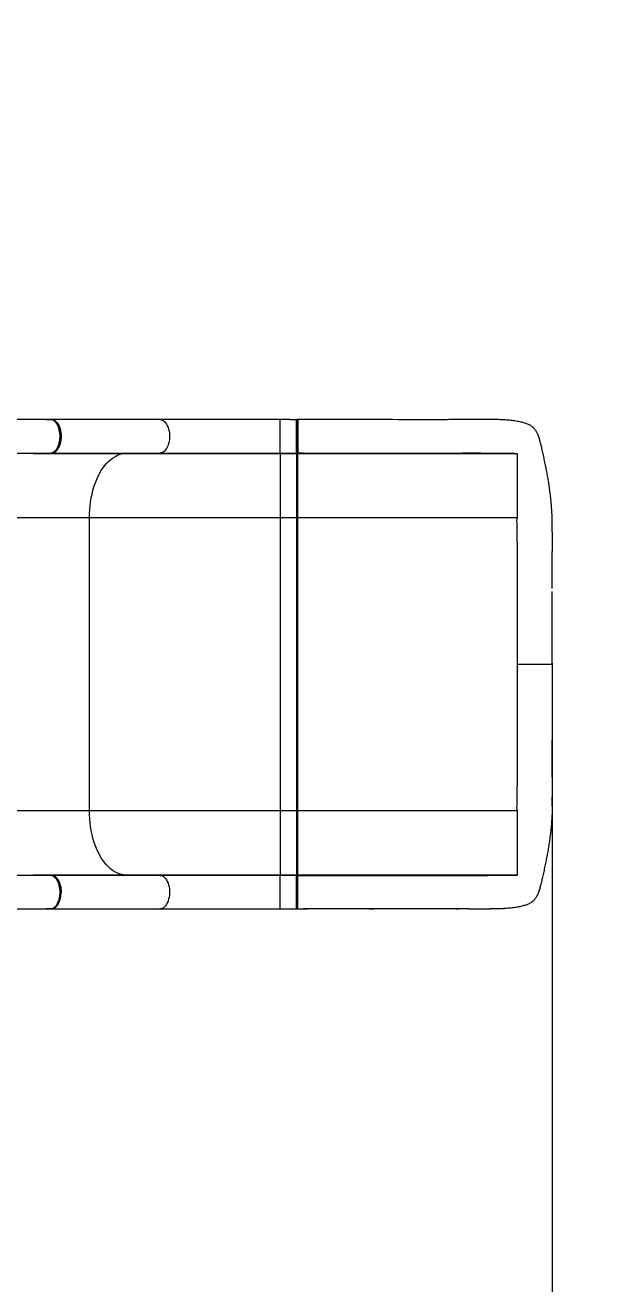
# Model space of a CAD drawing. Header units: millimetres. Extents: x -7083 to 7374, y -8368 to 7509.
# Drawn here: x 3839 to 4666, y -240 to 1563 of the extents above; entities that cross this region are included whole.
import ezdxf

# ---------------------------------------------------------------- set-up
doc = ezdxf.new("R2010")
doc.units = ezdxf.units.MM
for name, color, linetype in [('DIKOM_ОБЪЕКТ', 7, 'Continuous'), ('DIKOM_РАЗМЕР_ЗОНА', 7, 'Continuous'), ('DIKOM_РАЗМЕР_ОБЪЕКТА', 7, 'Continuous')]:
    doc.layers.add(name, color=color, linetype=linetype)
doc.styles.add('style1', font='arial.ttf', dxfattribs={"width": 0.8})
doc.dimstyles.new('1-50', dxfattribs={"dimtxt": 300, "dimasz": 200, "dimexe": 100, "dimexo": 0, "dimgap": 100, "dimtad": 1, "dimtxsty": 'style1', "dimcen": 200, "dimclrd": 7, "dimclre": 7, "dimclrt": 7, "dimadec": 1, "dimazin": 2, "dimtfac": 1, "dimtmove": 0, "dimatfit": 2, "dimfxl": 0, "dimlwd": 25, "dimlwe": 18, "dimarcsym": 0})

# ---------------------------------------------------------------- blocks, each defined once
blk = doc.blocks.new('*D10')
at = {"layer": 'Defpoints', "color": 0, "transparency": 16777216}
for p in [(-5583.4, 648), (4593.5, 648.9), (4593.5, -5902.5)]:
    blk.add_point(p, dxfattribs=at)
at = {"layer": 'DIKOM_РАЗМЕР_ОБЪЕКТА', "color": 7, "lineweight": 18, "transparency": 16777216}
for p, q in [((-5583.4, 648), (-5583.4, -6002.5)), ((4593.5, 648.9), (4593.5, -6002.5))]:
    blk.add_line(p, q, dxfattribs=at)
at = {"layer": 'DIKOM_РАЗМЕР_ОБЪЕКТА', "color": 7, "lineweight": 25, "transparency": 16777216}
blk.add_line((-5383.4, -5902.5), (4393.5, -5902.5), dxfattribs=at)
at = {"layer": 'DIKOM_РАЗМЕР_ОБЪЕКТА', "color": 7, "transparency": 16777216}
for points in [[(-5383.4, -5869.2), (-5383.4, -5935.9), (-5583.4, -5902.5)], [(4393.5, -5869.2), (4393.5, -5935.9), (4593.5, -5902.5)]]:
    blk.add_solid(points, dxfattribs=at)
at = {"layer": 'DIKOM_РАЗМЕР_ОБЪЕКТА', "color": 7, "transparency": 16777216, "insert": (-226.1, -5649.4), "char_height": 300, "attachment_point": 5, "style": 'style1'}
blk.add_mtext('10150', dxfattribs=at)
blk = doc.blocks.new('*D11')
at = {"layer": 'Defpoints', "color": 0, "transparency": 16777216}
for p in [(-321.7, 5509.1), (-348.7, -4811.5), (5568.6, -4811.5)]:
    blk.add_point(p, dxfattribs=at)
at = {"layer": 'DIKOM_РАЗМЕР_ОБЪЕКТА', "color": 7, "lineweight": 18, "transparency": 16777216}
for p, q in [((-321.7, 5509.1), (5668.6, 5509.1)), ((-348.7, -4811.5), (5668.6, -4811.5))]:
    blk.add_line(p, q, dxfattribs=at)
at = {"layer": 'DIKOM_РАЗМЕР_ОБЪЕКТА', "color": 7, "lineweight": 25, "transparency": 16777216}
blk.add_line((5568.6, 5309.1), (5568.6, -4611.5), dxfattribs=at)
at = {"layer": 'DIKOM_РАЗМЕР_ОБЪЕКТА', "color": 7, "transparency": 16777216}
for points in [[(5535.2, 5309.1), (5601.9, 5309.1), (5568.6, 5509.1)], [(5535.2, -4611.5), (5601.9, -4611.5), (5568.6, -4811.5)]]:
    blk.add_solid(points, dxfattribs=at)
at = {"layer": 'DIKOM_РАЗМЕР_ОБЪЕКТА', "color": 7, "transparency": 16777216, "insert": (5315.3, 775.2), "char_height": 300, "attachment_point": 5, "rotation": 90, "style": 'style1'}
blk.add_mtext('10300', dxfattribs=at)
blk = doc.blocks.new('*D12')
at = {"layer": 'Defpoints', "color": 0, "transparency": 16777216}
for p in [(-621.7, 7509.1), (-373.6, -6811.5), (7273.9, -6811.5)]:
    blk.add_point(p, dxfattribs=at)
at = {"layer": 'DIKOM_РАЗМЕР_ЗОНА', "color": 7, "lineweight": 18, "transparency": 16777216}
for p, q in [((-621.7, 7509.1), (7373.9, 7509.1)), ((-373.6, -6811.5), (7373.9, -6811.5))]:
    blk.add_line(p, q, dxfattribs=at)
at = {"layer": 'DIKOM_РАЗМЕР_ЗОНА', "color": 7, "lineweight": 25, "transparency": 16777216}
blk.add_line((7273.9, 7309.1), (7273.9, -6611.5), dxfattribs=at)
at = {"layer": 'DIKOM_РАЗМЕР_ЗОНА', "color": 7, "transparency": 16777216}
for points in [[(7240.6, 7309.1), (7307.2, 7309.1), (7273.9, 7509.1)], [(7240.6, -6611.5), (7307.2, -6611.5), (7273.9, -6811.5)]]:
    blk.add_solid(points, dxfattribs=at)
at = {"layer": 'DIKOM_РАЗМЕР_ЗОНА', "color": 7, "transparency": 16777216, "insert": (7020.6, 1288.3), "char_height": 300, "attachment_point": 5, "rotation": 90, "style": 'style1'}
blk.add_mtext('14300', dxfattribs=at)
blk = doc.blocks.new('*D13')
at = {"layer": 'Defpoints', "color": 0, "transparency": 16777216}
for p in [(6593.5, 996.2), (-7083.4, 648), (6593.5, -8268.3)]:
    blk.add_point(p, dxfattribs=at)
at = {"layer": 'DIKOM_РАЗМЕР_ЗОНА', "color": 7, "lineweight": 18, "transparency": 16777216}
for p, q in [((6593.5, 996.2), (6593.5, -8368.3)), ((-7083.4, 648), (-7083.4, -8368.3))]:
    blk.add_line(p, q, dxfattribs=at)
at = {"layer": 'DIKOM_РАЗМЕР_ЗОНА', "color": 7, "lineweight": 25, "transparency": 16777216}
blk.add_line((-6883.4, -8268.3), (6393.5, -8268.3), dxfattribs=at)
at = {"layer": 'DIKOM_РАЗМЕР_ЗОНА', "color": 7, "transparency": 16777216}
for points in [[(-6883.4, -8235), (-6883.4, -8301.6), (-7083.4, -8268.3)], [(6393.5, -8235), (6393.5, -8301.6), (6593.5, -8268.3)]]:
    blk.add_solid(points, dxfattribs=at)
at = {"layer": 'DIKOM_РАЗМЕР_ЗОНА', "color": 7, "transparency": 16777216, "insert": (322.1, -8015), "char_height": 300, "attachment_point": 5, "style": 'style1'}
blk.add_mtext('13650', dxfattribs=at)

msp = doc.modelspace()

# ---------------------------------------------------------------- linework, layer by layer
at = {"layer": 'DIKOM_ОБЪЕКТ', "color": 7, "linetype": 'Continuous', "lineweight": 15}
for p, q in [((3866.913, 997.69), (3772.711, 997.69)), ((3868.551, 997.69), (3866.913, 997.69)), ((3874.756, 997.69), (3866.913, 997.69)), ((3868.551, 997.69), (3876.263, 997.69)), ((4031.563, 997.69), (3876.263, 997.69)), ((4203.635, 949.69), (4203.635, 997.69)), ((4217.635, 997.69), (4203.635, 997.69)), ((4217.635, 997.69), (4227.21, 997.69)), ((4219.534, 997.69), (4219.635, 997.701)), ((4219.635, 997.701), (4229.068, 997.709)), ((4227.352, 996.899), (4227.211, 997.574)), ((4228.362, 997.416), (4227.523, 996.578)), ((4228.97, 997.699), (4228.067, 997.699)), ((4229.068, 997.709), (4229.074, 997.523)), ((4242.84, 997.704), (4229.068, 997.699)), ((4243.635, 997.718), (4242.84, 997.717)), ((4458.282, 997.672), (4456.226, 997.649)), ((4459.521, 997.687), (4458.282, 997.672)), ((4523.767, 997.308), (4522.802, 997.373)), ((4524.362, 997.268), (4523.767, 997.308)), ((3889.282, 973.69), (3890.029, 973.69)), ((3772.711, 949.69), (3874.756, 949.69)), ((3874.756, 949.69), (3826.576, 948.689)), ((3850.542, 949.187), (3983.068, 949.187)), ((3873.253, 949.659), (3876.263, 949.69)), ((3876.263, 949.69), (4031.563, 949.69)), ((3983.068, 949.187), (4031.563, 949.69)), ((3983.068, 949.187), (4203.635, 949.187)), ((4031.563, 949.69), (4203.635, 949.69)), ((4203.635, 949.69), (4203.635, 949.187)), ((4203.635, 949.69), (4227.21, 949.69)), ((4203.635, 949.187), (4227.21, 949.187)), ((4203.635, 949.187), (4203.635, 857.189)), ((4227.21, 949.782), (4227.378, 950.269)), ((4227.21, 949.69), (4227.21, 949.187)), ((4227.21, 949.187), (4227.21, 857.189)), ((4227.522, 950.997), (4227.522, 950.581)), ((4228.343, 949.983), (4227.682, 950.644)), ((4227.71, 949.687), (4227.71, 950.19)), ((4227.71, 950.112), (4228.343, 949.48)), ((4227.71, 857.189), (4227.71, 949.687)), ((4228.343, 949.983), (4228.343, 949.48)), ((4228.343, 949.48), (4228.343, 857.189)), ((4229.049, 949.978), (4229.049, 949.866)), ((4229.05, 949.69), (4282.745, 949.69)), ((4229.05, 949.187), (4229.05, 949.69)), ((4229.05, 949.187), (4543.553, 949.187)), ((4229.05, 857.189), (4229.05, 949.187)), ((4282.745, 949.69), (4439.915, 949.69)), ((4439.915, 949.69), (4454.209, 949.69)), ((4454.209, 949.69), (4459.553, 949.69)), ((4543.03, 949.246), (4543.491, 949.209)), ((4543.491, 949.209), (4543.55, 949.19)), ((4543.55, 949.19), (4543.553, 949.187)), ((4543.553, 947.863), (4543.553, 947.844)), ((4543.553, 933.523), (4543.553, 928.749)), ((4543.553, 908.124), (4543.553, 901.719)), ((3775.314, 857.189), (3930.613, 857.189)), ((3930.613, 437.192), (3930.613, 857.189)), ((3930.613, 857.189), (4203.635, 857.189)), ((4203.635, 857.189), (4227.21, 857.189)), ((4203.635, 857.189), (4203.635, 437.192)), ((4227.21, 857.189), (4227.21, 437.192)), ((4227.21, 857.189), (4227.71, 857.189)), ((4227.71, 437.192), (4227.71, 857.189)), ((4227.71, 857.189), (4228.343, 857.189)), ((4229.05, 857.189), (4228.343, 857.189)), ((4228.343, 857.189), (4228.343, 437.192)), ((4229.05, 857.189), (4543.553, 857.188)), ((4229.05, 437.192), (4229.05, 857.189)), ((4543.553, 864.352), (4543.553, 857.188)), ((4543.553, 857.188), (4543.553, 856.7)), ((4543.553, 856.7), (4543.553, 856.089)), ((4593.448, 858.544), (4593.347, 860.874)), ((4593.549, 856.216), (4593.448, 858.544)), ((4543.553, 791.9), (4543.553, 647.19)), ((4543.553, 647.19), (4543.553, 502.48)), ((4593.553, 646.627), (4593.528, 625.355)), ((4593.553, 647.19), (4593.553, 646.627)), ((3930.613, 437.192), (3775.314, 437.192)), ((4203.635, 437.192), (3930.613, 437.192)), ((4203.635, 437.192), (4203.635, 345.193)), ((4227.21, 437.192), (4203.635, 437.192)), ((4227.21, 437.192), (4227.21, 345.193)), ((4227.21, 437.192), (4227.71, 437.192)), ((4227.71, 344.693), (4227.71, 437.192)), ((4228.343, 437.192), (4227.71, 437.192)), ((4228.343, 437.192), (4228.343, 344.901)), ((4229.05, 437.192), (4228.343, 437.192)), ((4543.553, 437.192), (4229.05, 437.192)), ((4229.05, 345.193), (4229.05, 437.192)), ((4543.553, 437.681), (4543.553, 438.291)), ((4543.553, 437.192), (4543.553, 437.681)), ((4543.553, 437.192), (4543.553, 430.028)), ((4543.553, 392.661), (4543.553, 386.257)), ((4543.553, 365.632), (4543.553, 360.857)), ((3874.756, 344.69), (3772.711, 344.69)), ((3826.576, 345.692), (3874.756, 344.69)), ((3983.068, 345.193), (3850.542, 345.193)), ((3876.263, 344.69), (3873.253, 344.721)), ((4031.563, 344.69), (3876.263, 344.69)), ((4031.563, 344.69), (3983.068, 345.193)), ((4203.635, 345.193), (3983.068, 345.193)), ((4203.635, 344.69), (4031.563, 344.69)), ((4203.635, 345.193), (4203.635, 344.69)), ((4227.21, 345.193), (4203.635, 345.193)), ((4203.635, 296.69), (4203.635, 344.69)), ((4227.21, 344.69), (4203.635, 344.69)), ((4227.21, 345.193), (4227.21, 344.69)), ((4227.361, 343.923), (4227.21, 344.598)), ((4228.343, 344.901), (4227.374, 343.932)), ((4228.343, 344.397), (4227.426, 343.481)), ((4227.71, 344.19), (4227.71, 344.693)), ((4228.343, 344.901), (4228.343, 344.397)), ((4229.049, 344.402), (4229.049, 344.514)), ((4543.553, 345.194), (4229.05, 345.193)), ((4229.05, 344.69), (4229.05, 345.193)), ((4229.05, 344.69), (4282.745, 344.69)), ((4282.745, 344.69), (4439.915, 344.69)), ((4439.915, 344.69), (4454.209, 344.69)), ((4454.209, 344.69), (4459.553, 344.69)), ((4543.03, 345.134), (4543.491, 345.171)), ((4543.491, 345.171), (4543.55, 345.19)), ((4543.55, 345.19), (4543.553, 345.194)), ((4543.553, 346.537), (4543.553, 346.518)), ((3772.711, 296.69), (3866.913, 296.69)), ((3866.913, 296.69), (3868.551, 296.69)), ((3866.913, 296.69), (3874.756, 296.69)), ((3876.263, 296.69), (3868.551, 296.69)), ((3876.105, 296.709), (3876.378, 296.714)), ((3876.263, 296.69), (4031.563, 296.69)), ((4203.635, 296.69), (4217.635, 296.69)), ((4217.635, 296.69), (4227.21, 296.69)), ((4219.635, 296.679), (4219.489, 296.704)), ((4219.635, 296.679), (4229.068, 296.671)), ((4227.486, 297.839), (4228.362, 296.964)), ((4228.067, 296.682), (4228.939, 296.681)), ((4228.368, 297.147), (4228.362, 296.964)), ((4229.068, 296.681), (4242.84, 296.676)), ((4456.163, 296.732), (4458.369, 296.707)), ((4458.369, 296.707), (4459.521, 296.694)), ((4522.802, 297.007), (4523.515, 297.049))]:
    msp.add_line(p, q, dxfattribs=at)
at = {"layer": 'DIKOM_ОБЪЕКТ', "color": 7, "linetype": 'Continuous', "lineweight": 15, "flags": 128}
for points in [[(4031.563, 997.69), (4033.288, 997.501), (4034.986, 996.936), (4036.63, 996.005), (4038.194, 994.722), (4039.654, 993.107), (4040.986, 991.185), (4042.169, 988.988), (4043.185, 986.55), (4044.018, 983.909), (4044.655, 981.107), (4045.085, 978.187), (4045.301, 975.197), (4045.301, 972.183), (4045.085, 969.193), (4044.655, 966.274), (4044.018, 963.471), (4043.185, 960.83), (4042.169, 958.392), (4040.986, 956.195), (4039.654, 954.274), (4038.194, 952.659), (4036.63, 951.376), (4034.986, 950.444), (4033.288, 949.879), (4031.563, 949.69)], [(3930.613, 857.189), (3930.716, 862.943), (3931.026, 868.676), (3931.541, 874.363), (3932.258, 879.983), (3933.176, 885.514), (3934.291, 890.934), (3935.598, 896.221), (3937.092, 901.356), (3938.767, 906.318), (3940.617, 911.087), (3942.635, 915.646), (3944.812, 919.975), (3947.14, 924.058), (3949.611, 927.88), (3952.213, 931.425), (3954.938, 934.678), (3957.774, 937.629), (3960.71, 940.264), (3963.735, 942.574), (3966.837, 944.549), (3970.004, 946.183), (3973.223, 947.467), (3976.482, 948.399), (3979.768, 948.973), (3983.068, 949.187)], [(3983.068, 345.193), (3979.768, 345.408), (3976.482, 345.982), (3973.223, 346.913), (3970.004, 348.198), (3966.837, 349.831), (3963.735, 351.806), (3960.71, 354.116), (3957.774, 356.752), (3954.938, 359.702), (3952.213, 362.956), (3949.611, 366.5), (3947.14, 370.322), (3944.812, 374.405), (3942.635, 378.735), (3940.617, 383.293), (3938.767, 388.062), (3937.092, 393.024), (3935.598, 398.159), (3934.291, 403.447), (3933.176, 408.866), (3932.258, 414.397), (3931.541, 420.017), (3931.026, 425.705), (3930.716, 431.437), (3930.613, 437.192)], [(4031.563, 344.69), (4033.288, 344.501), (4034.986, 343.936), (4036.63, 343.005), (4038.194, 341.722), (4039.654, 340.107), (4040.986, 338.185), (4042.169, 335.988), (4043.185, 333.55), (4044.018, 330.909), (4044.655, 328.107), (4045.085, 325.187), (4045.301, 322.197), (4045.301, 319.183), (4045.085, 316.193), (4044.655, 313.274), (4044.018, 310.471), (4043.185, 307.83), (4042.169, 305.392), (4040.986, 303.195), (4039.654, 301.274), (4038.194, 299.659), (4036.63, 298.376), (4034.986, 297.444), (4033.288, 296.879), (4031.563, 296.69)]]:
    msp.add_lwpolyline(points, dxfattribs=at)
at = {"layer": 'DIKOM_ОБЪЕКТ', "color": 7, "linetype": 'Continuous', "lineweight": 15}
for centre, radius, start, end in [((3889.032, 980.078), 2.797, 91.046536, 106.307844), ((3886.045, 958.163), 1.444, 238.876365, 268.071728), ((3889.032, 967.303), 2.797, 253.692156, 268.953464), ((4227.21, 949.687), 0.5, 269.999405, 359.99958), ((4229.05, 950.187), 1, 225.00063, 270.000088), ((4227.21, 344.693), 0.5, 0.000419, 90.000596), ((4229.05, 344.193), 1, 89.999912, 134.99937)]:
    msp.add_arc(centre, radius, start, end, dxfattribs=at)
for points, knots in [([(3874.756, 949.69), (3875.238, 949.715), (3876.121, 949.761), (3877.313, 950.084), (3878.25, 950.46), (3878.941, 950.818), (3879.499, 951.153), (3880.162, 951.602), (3881.026, 952.293), (3881.979, 953.228), (3882.883, 954.289), (3883.663, 955.363), (3884.229, 956.265), (3884.628, 956.958), (3884.95, 957.551), (3885.294, 958.237), (3885.594, 958.886), (3885.836, 959.442), (3886.257, 960.464), (3886.849, 962.123), (3887.474, 964.392), (3887.931, 966.619), (3888.276, 968.945), (3888.478, 971.282), (3888.563, 974.515), (3888.347, 978.399), (3887.732, 981.921), (3887.114, 984.303), (3886.725, 985.574), (3886.325, 986.722), (3885.831, 987.981), (3885.254, 989.25), (3884.585, 990.517), (3883.914, 991.635), (3883.184, 992.693), (3882.278, 993.826), (3881.19, 994.959), (3879.555, 996.271), (3877.405, 997.429), (3875.661, 997.601), (3874.756, 997.69)], [0, 0, 0, 0, 0.03342882, 0.06126908, 0.08351862, 0.10017574, 0.11123913, 0.12448906, 0.14957858, 0.17710354, 0.20020556, 0.22518207, 0.24605848, 0.253414, 0.26424466, 0.27855015, 0.28967192, 0.29743236, 0.30632345, 0.33976661, 0.3750823, 0.40635821, 0.43378823, 0.47059135, 0.50022038, 0.56247512, 0.62494834, 0.64571918, 0.66649002, 0.68227264, 0.69923105, 0.72714441, 0.74665321, 0.76773681, 0.79151235, 0.81254223, 0.84510445, 0.87922771, 0.93734327, 1, 1, 1, 1]), ([(3876.263, 997.69), (3876.235, 997.689), (3876.178, 997.687), (3876.094, 997.67), (3876.012, 997.644), (3875.932, 997.607), (3875.856, 997.56), (3875.77, 997.494), (3875.717, 997.434), (3875.684, 997.397)], [0, 0, 0, 0, 0.13218246, 0.26436492, 0.39654737, 0.52872983, 0.66091229, 0.79309475, 1, 1, 1, 1]), ([(3888.247, 982.763), (3887.967, 983.814), (3887.405, 985.923), (3886.236, 988.77), (3884.856, 991.308), (3883.275, 993.465), (3881.522, 995.198), (3879.648, 996.451), (3877.689, 997.248), (3876.354, 997.347), (3875.684, 997.397)], [0, 0, 0, 0, 0.12439258, 0.24962195, 0.37428775, 0.49923231, 0.6248811, 0.75018197, 0.87455044, 1, 1, 1, 1]), ([(3876.263, 997.69), (3876.433, 997.687), (3876.772, 997.681), (3877.28, 997.63), (3877.787, 997.548), (3878.281, 997.436), (3878.825, 997.278), (3879.482, 997.038), (3880.165, 996.718), (3880.808, 996.352), (3881.352, 995.998), (3881.887, 995.604), (3882.412, 995.171), (3882.926, 994.7), (3883.428, 994.191), (3883.772, 993.809), (3884.092, 993.435), (3884.522, 992.908), (3885.14, 992.057), (3885.778, 991.051), (3886.356, 990.032), (3887.157, 988.436), (3888.126, 986.088), (3888.696, 983.946), (3888.981, 982.875)], [0, 0, 0, 0, 0.03137902, 0.06275804, 0.09413706, 0.12551609, 0.15478739, 0.19620269, 0.24975987, 0.28556848, 0.32137708, 0.35718569, 0.39299429, 0.4288029, 0.46461151, 0.50042012, 0.50418565, 0.53577524, 0.59779511, 0.64983549, 0.69489037, 0.74972297, 0.87486148, 1, 1, 1, 1]), ([(4203.635, 997.69), (4197.59, 997.69), (4185.457, 997.69), (4167.274, 997.69), (4149.133, 997.69), (4131.13, 997.69), (4113.367, 997.69), (4095.945, 997.69), (4078.96, 997.69), (4062.516, 997.69), (4046.635, 997.69), (4036.576, 997.69), (4031.563, 997.69)], [0, 0, 0, 0, 0.09897375, 0.1986083, 0.29875753, 0.39927211, 0.5, 0.60072977, 0.70124528, 0.80139449, 0.90102718, 1, 1, 1, 1]), ([(4227.212, 996.996), (4227.212, 997.006), (4227.212, 997.097), (4227.212, 997.498), (4227.211, 997.603), (4227.21, 997.69)], [0, 0, 0, 0, 0.02157559, 0.183575, 1, 1, 1, 1]), ([(4227.21, 973.69), (4227.211, 975.262), (4227.212, 978.402), (4227.21, 981.861), (4227.21, 984.112), (4227.211, 985.311), (4227.211, 986.47), (4227.211, 987.589), (4227.211, 988.664), (4227.211, 989.692), (4227.21, 990.407), (4227.21, 991.085), (4227.211, 991.81), (4227.212, 992.69), (4227.212, 993.488), (4227.212, 994.16), (4227.212, 994.782), (4227.211, 995.354), (4227.21, 995.729), (4227.21, 996.043), (4227.211, 996.361), (4227.211, 996.715), (4227.211, 996.916), (4227.212, 996.996)], [0, 0, 0, 0, 0.14761911, 0.29485733, 0.33739327, 0.37954627, 0.42169926, 0.46385226, 0.50600525, 0.54815825, 0.59031125, 0.59847957, 0.63890726, 0.69043347, 0.72892944, 0.76688286, 0.8063218, 0.84576074, 0.88519969, 0.89283194, 0.92354768, 0.96968867, 1, 1, 1, 1]), ([(4227.378, 950.269), (4227.4, 950.325), (4227.491, 950.557), (4227.619, 951.499), (4227.693, 952.822), (4227.711, 954.278), (4227.708, 955.782), (4227.707, 957.494), (4227.71, 959.623), (4227.709, 962.266), (4227.707, 965.464), (4227.711, 968.827), (4227.707, 972.3), (4227.709, 975.805), (4227.71, 979.265), (4227.707, 982.563), (4227.709, 985.293), (4227.71, 987.509), (4227.708, 989.495), (4227.696, 991.51), (4227.653, 993.53), (4227.551, 995.318), (4227.436, 996.534), (4227.366, 996.835), (4227.352, 996.899)], [0, 0, 0, 0, 0.01635307, 0.06786668, 0.11217252, 0.14969061, 0.18995611, 0.22807743, 0.26593799, 0.32122768, 0.37599889, 0.43073161, 0.48521813, 0.54017412, 0.59491795, 0.64952955, 0.70255316, 0.73748104, 0.77372705, 0.82192653, 0.86772229, 0.92145121, 0.98334558, 1, 1, 1, 1]), ([(4227.522, 996.8), (4227.523, 996.738), (4227.525, 996.633), (4227.524, 995.79), (4227.523, 995.443)], [0, 0, 0, 0, 0.58847378, 1, 1, 1, 1]), ([(4228.362, 997.416), (4228.368, 997.334), (4228.379, 997.168), (4228.385, 995.774), (4228.384, 993.584), (4228.376, 990.621), (4228.362, 987), (4228.346, 982.873), (4228.331, 978.385), (4228.319, 973.721), (4228.312, 969.062), (4228.311, 964.584), (4228.314, 960.46), (4228.322, 956.836), (4228.329, 953.865), (4228.338, 951.661), (4228.341, 950.249), (4228.342, 950.072), (4228.343, 949.983)], [0, 0, 0, 0, 0.06228643, 0.12493526, 0.18713313, 0.24975974, 0.31218245, 0.37465299, 0.43731418, 0.50009247, 0.56250765, 0.62501972, 0.68759356, 0.74991702, 0.81258169, 0.87489325, 0.93751692, 1, 1, 1, 1]), ([(4229.068, 997.709), (4228.998, 997.705), (4228.893, 997.699), (4228.759, 997.662), (4228.662, 997.625), (4228.569, 997.577), (4228.465, 997.511), (4228.401, 997.452), (4228.362, 997.416)], [0, 0, 0, 0, 0.26677115, 0.39960587, 0.53244059, 0.66527531, 0.79811004, 1, 1, 1, 1]), ([(4229.08, 997.635), (4229.014, 997.632), (4228.883, 997.626), (4228.693, 997.567), (4228.516, 997.477), (4228.418, 997.39), (4228.369, 997.346)], [0, 0, 0, 0, 0.24748005, 0.49988952, 0.75235694, 1, 1, 1, 1]), ([(4229.074, 997.523), (4229.078, 997.465), (4229.086, 997.307), (4229.091, 996.031), (4229.09, 993.831), (4229.082, 990.825), (4229.069, 987.161), (4229.054, 982.983), (4229.039, 978.439), (4229.028, 973.719), (4229.021, 969.004), (4229.02, 964.472), (4229.023, 960.298), (4229.03, 956.632), (4229.037, 953.614), (4229.045, 951.416), (4229.048, 950.185), (4229.048, 950.023), (4229.049, 949.978)], [0, 0, 0, 0, 0.03869089, 0.10571869, 0.17225561, 0.23925012, 0.30601841, 0.37282901, 0.4398344, 0.50695999, 0.57369325, 0.64053057, 0.70743694, 0.77408187, 0.84109817, 0.90773936, 0.97472603, 1, 1, 1, 1]), ([(4472.303, 997.597), (4471.346, 997.596), (4467.775, 997.59), (4461.438, 997.69), (4453.344, 997.643), (4445.262, 997.592), (4418.385, 997.47), (4372.689, 997.559), (4308.167, 997.769), (4265.146, 997.735), (4243.635, 997.718)], [0, 0, 0, 0, 0.0129027, 0.04810958, 0.08364484, 0.11887367, 0.15410168, 0.43598445, 0.71799318, 1, 1, 1, 1]), ([(4337.278, 997.657), (4336.47, 997.663), (4334.507, 997.677), (4332.548, 997.685), (4331.394, 997.69)], [0, 0, 0, 0, 0.4111405, 1, 1, 1, 1]), ([(4512.59, 997.676), (4512.257, 997.692), (4511.242, 997.74), (4509.09, 997.8), (4506.085, 997.827), (4502.531, 997.831), (4498.573, 997.817), (4493.929, 997.785), (4488.655, 997.74), (4482.781, 997.687), (4477.353, 997.641), (4473.855, 997.594), (4472.345, 997.589), (4472.303, 997.589)], [0, 0, 0, 0, 0.03999241, 0.12168398, 0.21014391, 0.30567998, 0.40701061, 0.50795808, 0.64084755, 0.77187038, 0.90119035, 0.99727276, 1, 1, 1, 1]), ([(4593.598, 850.709), (4593.596, 851.017), (4593.575, 854.616), (4593.393, 861.489), (4592.761, 871.299), (4591.947, 880.875), (4590.945, 890.115), (4589.798, 898.983), (4588.537, 907.44), (4587.2, 915.452), (4585.817, 923.01), (4584.293, 930.768), (4582.643, 938.649), (4580.911, 946.592), (4579.267, 954.061), (4577.666, 961.015), (4576.028, 967.342), (4574.274, 972.988), (4572.315, 977.886), (4570.018, 982.083), (4567.225, 985.6), (4563.804, 988.485), (4559.66, 990.777), (4554.651, 992.66), (4548.781, 994.242), (4542.067, 995.538), (4534.506, 996.549), (4526.037, 997.246), (4518.703, 997.589), (4513.96, 997.64), (4512.59, 997.655)], [0, 0, 0, 0, 0.00307208, 0.03587124, 0.06852113, 0.10096898, 0.13304915, 0.16517151, 0.19756386, 0.22972466, 0.26171882, 0.29371611, 0.33388775, 0.37414615, 0.41442129, 0.45464136, 0.4947209, 0.53483814, 0.57520097, 0.61599973, 0.65702946, 0.69805219, 0.73922292, 0.78037481, 0.82136772, 0.86222666, 0.90264833, 0.94294556, 0.98352334, 1, 1, 1, 1]), ([(3889.282, 973.69), (3889.238, 975.25), (3889.15, 978.363), (3888.547, 981.298), (3888.247, 982.763)], [0, 0, 0, 0, 0.50104229, 1, 1, 1, 1]), ([(3888.981, 982.875), (3889.075, 982.458), (3889.264, 981.625), (3889.497, 980.343), (3889.676, 979.141), (3889.825, 977.885), (3889.948, 976.458), (3890.019, 975.009), (3890.026, 974.045), (3890.029, 973.69)], [0, 0, 0, 0, 0.14256032, 0.28512065, 0.42768098, 0.53758797, 0.69316491, 0.88698728, 1, 1, 1, 1]), ([(3885.997, 956.72), (3885.669, 956.179), (3885.013, 955.098), (3883.921, 953.702), (3882.855, 952.584), (3881.862, 951.743), (3880.88, 951.054), (3879.86, 950.495), (3878.836, 950.095), (3877.869, 949.828), (3877.243, 949.763), (3876.907, 949.728)], [0, 0, 0, 0, 0.13312373, 0.26624747, 0.39888608, 0.49993794, 0.59116042, 0.71134345, 0.81499483, 0.90066086, 1, 1, 1, 1]), ([(3885.299, 956.927), (3884.634, 955.885), (3883.305, 953.806), (3880.91, 951.71), (3879.112, 950.553), (3878.117, 950.399), (3878.006, 950.382)], [0, 0, 0, 0, 0.32063905, 0.64038644, 0.95989757, 1, 1, 1, 1]), ([(3888.247, 964.618), (3887.865, 963.212), (3887.101, 960.395), (3885.901, 958.085), (3885.299, 956.927)], [0, 0, 0, 0, 0.49895771, 1, 1, 1, 1]), ([(3888.981, 964.506), (3888.879, 964.095), (3888.675, 963.273), (3888.319, 962.08), (3887.958, 961.01), (3887.555, 959.939), (3887.063, 958.777), (3886.525, 957.665), (3886.139, 956.974), (3885.997, 956.72)], [0, 0, 0, 0, 0.14256032, 0.28512065, 0.42768098, 0.53758801, 0.69316493, 0.88698555, 1, 1, 1, 1]), ([(3889.282, 973.69), (3889.238, 972.137), (3889.151, 969.024), (3888.548, 966.089), (3888.247, 964.618)], [0, 0, 0, 0, 0.49895771, 1, 1, 1, 1]), ([(3890.029, 973.69), (3890.025, 973.242), (3890.016, 972.347), (3889.95, 971.007), (3889.851, 969.778), (3889.713, 968.519), (3889.514, 967.117), (3889.261, 965.731), (3889.056, 964.836), (3888.981, 964.506)], [0, 0, 0, 0, 0.14256032, 0.28512065, 0.42768098, 0.53758767, 0.69316473, 0.88698556, 1, 1, 1, 1]), ([(4227.21, 949.69), (4227.21, 949.779), (4227.21, 949.957), (4227.21, 951.018), (4227.21, 951.9), (4227.21, 952.313), (4227.211, 952.76), (4227.211, 953.238), (4227.212, 953.627), (4227.212, 954.037), (4227.211, 954.567), (4227.211, 955.314), (4227.21, 956.077), (4227.21, 956.752), (4227.21, 957.408), (4227.21, 958.115), (4227.211, 958.845), (4227.211, 959.599), (4227.212, 960.19), (4227.212, 960.801), (4227.211, 961.572), (4227.211, 962.618), (4227.21, 963.652), (4227.21, 964.544), (4227.21, 965.391), (4227.21, 966.282), (4227.211, 967.184), (4227.211, 968.096), (4227.212, 968.799), (4227.212, 969.458), (4227.212, 970.227), (4227.211, 971.366), (4227.21, 972.574), (4227.21, 973.361), (4227.21, 973.69)], [0, 0, 0, 0, 0.12518708, 0.25037416, 0.27542837, 0.30048258, 0.32553679, 0.350591, 0.37564521, 0.38278957, 0.40884006, 0.44800281, 0.47800648, 0.50023323, 0.52529484, 0.55035645, 0.57541806, 0.60047968, 0.62554129, 0.63272879, 0.65872737, 0.69777197, 0.72785211, 0.75017528, 0.77518814, 0.800201, 0.82521386, 0.85022673, 0.87523959, 0.88243249, 0.90364885, 0.93737577, 0.97377398, 1, 1, 1, 1]), ([(3876.907, 949.728), (3876.846, 949.719), (3876.678, 949.693), (3876.479, 949.693), (3876.325, 949.69), (3876.279, 949.69), (3876.263, 949.69)], [0, 0, 0, 0, 0.28392845, 0.78392844, 0.92745654, 1, 1, 1, 1]), ([(4227.21, 949.69), (4227.269, 949.696), (4227.384, 949.708), (4227.533, 949.797), (4227.642, 949.921), (4227.703, 950.069), (4227.717, 950.221), (4227.686, 950.364), (4227.621, 950.489), (4227.555, 950.55), (4227.522, 950.581)], [0, 0, 0, 0, 0.1424883, 0.27998933, 0.41249811, 0.54000988, 0.66252011, 0.78002451, 0.89251906, 1, 1, 1, 1]), ([(4228.343, 949.983), (4228.403, 949.926), (4228.478, 949.856), (4228.572, 949.815), (4228.59, 949.807)], [0, 0, 0, 0, 0.80394806, 1, 1, 1, 1]), ([(4228.59, 949.807), (4228.635, 949.784), (4228.778, 949.71), (4228.94, 949.698), (4229.05, 949.69)], [0, 0, 0, 0, 0.31899776, 1, 1, 1, 1]), ([(4228.594, 949.816), (4228.65, 949.786), (4228.795, 949.709), (4228.955, 949.746), (4229.054, 949.769)], [0, 0, 0, 0, 0.3834831, 1, 1, 1, 1]), ([(4229.049, 949.898), (4239.901, 949.821), (4257.8, 949.696), (4275.699, 949.703), (4282.745, 949.705)], [0, 0, 0, 0, 0.60633802, 1, 1, 1, 1]), ([(4459.553, 949.69), (4462.665, 949.69), (4468.951, 949.688), (4478.328, 949.679), (4487.604, 949.663), (4496.491, 949.64), (4502.306, 949.622), (4504.933, 949.611), (4504.942, 949.611)], [0, 0, 0, 0, 0.1946849, 0.39319116, 0.59432939, 0.79681002, 0.9992909, 1, 1, 1, 1]), ([(4459.577, 949.706), (4460.061, 949.707), (4461.572, 949.709), (4464.527, 949.887), (4467.674, 950.059), (4470.341, 950.169), (4472.739, 950.207), (4475.707, 950.193), (4479.346, 950.137), (4483.601, 950.04), (4488.383, 949.916), (4493.592, 949.783), (4499.019, 949.667), (4502.894, 949.619), (4504.751, 949.612), (4504.942, 949.611)], [0, 0, 0, 0, 0.03645399, 0.11387842, 0.1890029, 0.22643493, 0.27056421, 0.32935953, 0.40303682, 0.49147985, 0.59434151, 0.71109462, 0.84108909, 0.9836405, 1, 1, 1, 1]), ([(4504.942, 949.611), (4507.578, 949.6), (4512.824, 949.578), (4519.844, 949.54), (4523.866, 949.511), (4525.858, 949.497)], [0, 0, 0, 0, 0.33763768, 0.67203706, 1, 1, 1, 1]), ([(4525.858, 949.497), (4527.3, 949.486), (4530.186, 949.462), (4533.887, 949.425), (4535.898, 949.398), (4536.904, 949.385)], [0, 0, 0, 0, 0.33328907, 0.66671613, 1, 1, 1, 1]), ([(4536.904, 949.385), (4537.883, 949.37), (4539.842, 949.34), (4541.897, 949.294), (4542.652, 949.262), (4543.03, 949.246)], [0, 0, 0, 0, 0.33325894, 0.66671138, 1, 1, 1, 1]), ([(4543.553, 947.844), (4543.552, 947.696), (4543.55, 947.287), (4543.552, 946.749), (4543.553, 946.405)], [0, 0, 0, 0, 0.35926555, 1, 1, 1, 1]), ([(4543.553, 946.405), (4543.554, 945.847), (4543.555, 944.853), (4543.556, 942.739), (4543.554, 940.278), (4543.553, 937.127), (4543.553, 934.77), (4543.553, 933.523)], [0, 0, 0, 0, 0.2000239, 0.3562778, 0.58825355, 0.78230958, 1, 1, 1, 1]), ([(4543.553, 856.089), (4543.467, 856.078), (4543.339, 856.061), (4543.197, 855.96), (4543.05, 855.75), (4542.652, 854.813), (4542.582, 852.993), (4542.658, 850.575), (4542.71, 848.146), (4542.748, 846.043), (4542.775, 844.454), (4542.796, 843.029), (4542.821, 841.431), (4542.848, 839.637), (4542.884, 837.333), (4542.927, 834.55), (4542.981, 831.116), (4543.036, 827.652), (4543.157, 820.185), (4543.34, 808.264), (4543.48, 797.508), (4543.553, 791.9)], [0, 0, 0, 0, 0.00394991, 0.0059232, 0.00789857, 0.01578259, 0.05282203, 0.09059154, 0.12891518, 0.1655936, 0.18839842, 0.2027564, 0.23184106, 0.26270609, 0.28618, 0.33891915, 0.39213075, 0.4458148, 0.49997129, 0.73928305, 1, 1, 1, 1]), ([(4593.564, 755.463), (4593.568, 756.047), (4593.577, 757.397), (4593.55, 760.094), (4593.494, 763.673), (4593.433, 768.084), (4593.395, 773.412), (4593.406, 779.599), (4593.463, 786.171), (4593.513, 792.29), (4593.563, 797.575), (4593.612, 802.279), (4593.661, 806.231), (4593.706, 809.099), (4593.751, 810.987), (4593.767, 812.863), (4593.781, 815.515), (4593.787, 819.055), (4593.784, 823.508), (4593.767, 828.823), (4593.737, 834.441), (4593.704, 839.256), (4593.676, 842.884), (4593.655, 845.415), (4593.637, 847.571), (4593.621, 849.291), (4593.607, 850.258), (4593.6, 850.709)], [0, 0, 0, 0, 0.02250667, 0.05205832, 0.09455757, 0.14119741, 0.19253144, 0.26084921, 0.33221426, 0.39524396, 0.44958491, 0.49533026, 0.54048295, 0.57242318, 0.58472775, 0.60359121, 0.63112878, 0.66760801, 0.71339465, 0.76904661, 0.83196325, 0.88698454, 0.91793056, 0.9440289, 0.96553421, 0.98395562, 1, 1, 1, 1]), ([(4593.553, 647.19), (4593.531, 663.413), (4593.486, 695.857), (4593.484, 730.594), (4593.55, 749.108), (4593.558, 751.402)], [0, 0, 0, 0, 0.46701799, 0.93397342, 1, 1, 1, 1]), ([(4543.553, 647.19), (4546.009, 647.19), (4550.925, 647.19), (4558.144, 647.19), (4565.055, 647.19), (4571.504, 647.19), (4577.345, 647.19), (4582.35, 647.19), (4586.461, 647.19), (4589.66, 647.19), (4591.943, 647.19), (4593.354, 647.19), (4593.487, 647.19), (4593.553, 647.19)], [0, 0, 0, 0, 0.09308429, 0.1863353, 0.27971592, 0.37318734, 0.46671065, 0.56024587, 0.64842098, 0.73653999, 0.82456951, 0.91247629, 1, 1, 1, 1]), ([(4593.223, 647.19), (4593.376, 647.653), (4593.56, 648.209), (4593.551, 648.818), (4593.55, 648.921)], [0, 0, 0, 0, 0.83151755, 1, 1, 1, 1]), ([(4593.528, 625.355), (4593.516, 616.41), (4593.483, 591.245), (4593.484, 563.761), (4593.55, 545.222), (4593.558, 542.904)], [0, 0, 0, 0, 0.32544456, 0.91564146, 1, 1, 1, 1]), ([(4593.6, 443.671), (4593.607, 444.122), (4593.621, 445.089), (4593.639, 446.982), (4593.661, 449.587), (4593.687, 452.89), (4593.719, 457.193), (4593.751, 462.31), (4593.776, 467.991), (4593.787, 473.295), (4593.785, 477.773), (4593.771, 480.999), (4593.755, 483.171), (4593.722, 484.613), (4593.695, 486.029), (4593.668, 487.737), (4593.64, 489.794), (4593.608, 492.495), (4593.572, 495.921), (4593.531, 500.149), (4593.489, 504.965), (4593.446, 510.326), (4593.402, 515.913), (4593.398, 521.35), (4593.433, 526.296), (4593.494, 530.707), (4593.55, 534.286), (4593.577, 536.983), (4593.568, 538.333), (4593.564, 538.917)], [0, 0, 0, 0, 0.01604381, 0.03446458, 0.06151122, 0.09566962, 0.13699421, 0.19436281, 0.25388962, 0.31251364, 0.35852296, 0.39257529, 0.41323018, 0.42621237, 0.44064414, 0.45849682, 0.47983271, 0.50467856, 0.54220361, 0.58569055, 0.63518101, 0.690762, 0.75106511, 0.80747531, 0.85880754, 0.90544575, 0.94794351, 0.97749411, 1, 1, 1, 1]), ([(4543.553, 502.48), (4543.406, 491.724), (4543.186, 475.591), (4542.906, 458.514), (4542.805, 451.924), (4542.785, 450.629), (4542.758, 448.884), (4542.706, 446.06), (4542.64, 442.661), (4542.564, 440.293), (4542.836, 439.14), (4543.05, 438.631), (4543.197, 438.421), (4543.339, 438.319), (4543.467, 438.302), (4543.553, 438.291)], [0, 0, 0, 0, 0.49994528, 0.74991814, 0.79378676, 0.80625458, 0.81012187, 0.87490457, 0.93739834, 0.96859392, 0.98422003, 0.99210275, 0.99407779, 0.99605075, 1, 1, 1, 1]), ([(4593.598, 443.671), (4593.596, 443.363), (4593.575, 439.764), (4593.393, 432.891), (4592.761, 423.082), (4591.947, 413.506), (4590.945, 404.265), (4589.798, 395.398), (4588.537, 386.941), (4587.2, 378.928), (4585.817, 371.37), (4584.293, 363.613), (4582.643, 355.732), (4580.911, 347.788), (4579.267, 340.319), (4577.666, 333.366), (4576.028, 327.038), (4574.274, 321.392), (4572.315, 316.494), (4570.018, 312.297), (4567.225, 308.78), (4563.804, 305.896), (4559.66, 303.603), (4554.651, 301.721), (4548.78, 300.139), (4542.07, 298.841), (4534.496, 297.834), (4526.073, 297.125), (4516.759, 296.744), (4509.371, 296.631), (4504.924, 296.645), (4504.054, 296.647)], [0, 0, 0, 0, 0.00297139, 0.03469553, 0.06627528, 0.09765963, 0.12868833, 0.15975785, 0.19108851, 0.22219521, 0.25314074, 0.28408928, 0.32294425, 0.36188314, 0.40083824, 0.43974005, 0.47850595, 0.5173083, 0.5563482, 0.59580975, 0.63549469, 0.67517286, 0.71499417, 0.75479727, 0.7944466, 0.83396635, 0.87306316, 0.91203961, 0.95128741, 0.9904705, 1, 1, 1, 1]), ([(4543.553, 360.857), (4543.553, 359.945), (4543.553, 358.19), (4543.554, 355.928), (4543.554, 353.885), (4543.555, 352.088), (4543.556, 350.502), (4543.555, 349.12), (4543.554, 348.366), (4543.553, 347.976)], [0, 0, 0, 0, 0.15790627, 0.30375231, 0.4375375, 0.58782452, 0.72413084, 0.85712699, 1, 1, 1, 1]), ([(3874.756, 296.69), (3874.894, 296.692), (3875.517, 296.703), (3876.535, 296.855), (3877.813, 297.256), (3878.991, 297.82), (3880.283, 298.661), (3881.661, 299.857), (3883.09, 301.506), (3884.105, 303.033), (3884.781, 304.233), (3885.174, 304.991), (3885.513, 305.703), (3885.806, 306.368), (3886.249, 307.44), (3886.852, 309.133), (3887.476, 311.402), (3887.933, 313.629), (3888.277, 315.95), (3888.478, 318.279), (3888.563, 321.511), (3888.347, 325.403), (3887.73, 328.933), (3887.11, 331.315), (3886.722, 332.585), (3886.321, 333.731), (3885.828, 334.989), (3885.258, 336.24), (3884.655, 337.384), (3884.116, 338.305), (3883.566, 339.148), (3882.988, 339.94), (3881.864, 341.325), (3880.62, 342.483), (3879.398, 343.293), (3878.767, 343.657), (3877.921, 344.073), (3876.547, 344.564), (3875.413, 344.644), (3874.756, 344.69)], [0, 0, 0, 0, 0.00960172, 0.04317828, 0.07071817, 0.0996442, 0.12790203, 0.16632479, 0.20613895, 0.24654881, 0.25917554, 0.27310294, 0.28719589, 0.29598479, 0.30643573, 0.33982111, 0.37517744, 0.40645429, 0.43383611, 0.47044161, 0.5000097, 0.56251162, 0.62509804, 0.64585227, 0.66660651, 0.68234299, 0.69928711, 0.72728579, 0.74578358, 0.76112073, 0.77966915, 0.79657659, 0.81215724, 0.875248, 0.89348499, 0.9029417, 0.92133358, 0.95447159, 1, 1, 1, 1]), ([(3877.464, 344.599), (3877.193, 344.631), (3876.748, 344.683), (3876.299, 344.671), (3876.122, 344.667)], [0, 0, 0, 0, 0.60708055, 1, 1, 1, 1]), ([(3876.263, 344.69), (3876.745, 344.665), (3877.629, 344.619), (3878.822, 344.295), (3879.759, 343.919), (3880.449, 343.562), (3881.017, 343.22), (3881.633, 342.802), (3882.363, 342.224), (3883.157, 341.484), (3883.921, 340.655), (3884.653, 339.74), (3885.295, 338.822), (3885.807, 337.995), (3886.453, 336.863), (3887.156, 335.431), (3887.92, 333.518), (3888.532, 331.65), (3889.23, 328.966), (3889.88, 325.326), (3889.978, 322.264), (3890.029, 320.69)], [0, 0, 0, 0, 0.06693403, 0.12265235, 0.16715065, 0.20042545, 0.22247418, 0.25053271, 0.29214111, 0.3337495, 0.3753579, 0.41697705, 0.45861232, 0.49052328, 0.5139828, 0.58564224, 0.64021034, 0.69943252, 0.75664687, 0.87484593, 1, 1, 1, 1]), ([(3878.013, 343.999), (3878.117, 343.983), (3879.109, 343.83), (3880.906, 342.685), (3883.28, 340.556), (3885.349, 337.576), (3887.056, 333.972), (3888.319, 329.849), (3889.106, 325.374), (3889.369, 320.705), (3889.11, 316.044), (3888.327, 311.562), (3887.068, 307.442), (3885.364, 303.831), (3883.298, 300.845), (3880.924, 298.709), (3879.12, 297.555), (3878.12, 297.401), (3878.006, 297.383)], [0, 0, 0, 0, 0.00825858, 0.07857884, 0.14855544, 0.21875449, 0.28895729, 0.35893074, 0.42928722, 0.4995632, 0.57019583, 0.64011133, 0.71043216, 0.78040436, 0.85060875, 0.92080987, 0.99097629, 1, 1, 1, 1]), ([(4227.211, 344.008), (4227.211, 344.015), (4227.211, 344.066), (4227.21, 344.123), (4227.21, 344.181), (4227.21, 344.206), (4227.21, 344.217), (4227.21, 344.222), (4227.21, 344.224), (4227.21, 344.225), (4227.21, 344.225), (4227.21, 344.225), (4227.21, 344.226), (4227.21, 344.228), (4227.21, 344.238), (4227.21, 344.275), (4227.21, 344.336), (4227.21, 344.417), (4227.21, 344.5), (4227.21, 344.642), (4227.21, 344.669), (4227.21, 344.69)], [0, 0, 0, 0, 0.01425109, 0.10383437, 0.14325163, 0.16059528, 0.16822649, 0.17158422, 0.17422244, 0.17422649, 0.17425748, 0.17434274, 0.17466395, 0.17590909, 0.18081021, 0.20025588, 0.27771987, 0.35793517, 0.46100759, 0.58693638, 1, 1, 1, 1]), ([(4227.21, 344.69), (4227.262, 344.686), (4227.364, 344.676), (4227.504, 344.604), (4227.617, 344.496), (4227.686, 344.359), (4227.716, 344.251), (4227.709, 344.195), (4227.708, 344.19)], [0, 0, 0, 0, 0.19632704, 0.39265407, 0.58898111, 0.78530815, 0.98163519, 1, 1, 1, 1]), ([(4227.211, 296.854), (4227.211, 296.87), (4227.212, 296.937), (4227.212, 297.271), (4227.211, 297.833), (4227.21, 298.687), (4227.212, 299.886), (4227.212, 301.523), (4227.21, 303.203), (4227.211, 304.741), (4227.212, 306.009), (4227.212, 307.574), (4227.211, 309.448), (4227.21, 311.286), (4227.21, 312.831), (4227.211, 314.034), (4227.211, 315.341), (4227.212, 316.665), (4227.211, 318.002), (4227.211, 319.347), (4227.21, 320.343), (4227.21, 321.32), (4227.211, 322.414), (4227.211, 323.799), (4227.212, 325.13), (4227.212, 326.305), (4227.212, 327.494), (4227.211, 328.694), (4227.21, 329.566), (4227.21, 330.435), (4227.211, 331.429), (4227.211, 332.657), (4227.212, 333.808), (4227.212, 334.8), (4227.212, 335.778), (4227.211, 336.741), (4227.21, 337.42), (4227.21, 338.266), (4227.211, 339.214), (4227.212, 340.342), (4227.212, 341.303), (4227.211, 342.135), (4227.21, 342.993), (4227.21, 343.611), (4227.211, 343.918), (4227.211, 344.008)], [0, 0, 0, 0, 0.01008148, 0.04100656, 0.07451732, 0.10692699, 0.14850494, 0.1941594, 0.23886015, 0.2630934, 0.28915762, 0.31242138, 0.3491962, 0.3866314, 0.40287379, 0.42298959, 0.44310539, 0.46322119, 0.48333699, 0.50345279, 0.52356859, 0.52785845, 0.54716094, 0.57251267, 0.59008765, 0.60743616, 0.62625063, 0.64506511, 0.66387959, 0.66798486, 0.68724394, 0.7127381, 0.73033256, 0.74770901, 0.76656108, 0.78541315, 0.80426522, 0.80836461, 0.83921403, 0.86767974, 0.89182251, 0.91820578, 0.94458907, 0.98382815, 1, 1, 1, 1]), ([(4227.211, 296.806), (4227.291, 296.998), (4227.441, 297.36), (4227.619, 298.615), (4227.693, 300.016), (4227.711, 301.515), (4227.708, 303.06), (4227.708, 304.804), (4227.71, 306.964), (4227.708, 309.634), (4227.707, 312.861), (4227.711, 316.247), (4227.707, 319.737), (4227.709, 323.237), (4227.71, 326.678), (4227.707, 329.953), (4227.71, 332.657), (4227.71, 334.847), (4227.708, 336.801), (4227.697, 338.771), (4227.652, 340.738), (4227.551, 342.458), (4227.438, 343.606), (4227.372, 343.876), (4227.361, 343.923)], [0, 0, 0, 0, 0.05741748, 0.10791148, 0.15096491, 0.18729269, 0.22625789, 0.26288539, 0.29917833, 0.35255093, 0.40504271, 0.45794199, 0.51063476, 0.56343743, 0.6158188, 0.66839198, 0.7195137, 0.75298079, 0.7879481, 0.83415682, 0.87763217, 0.92903941, 0.987847, 1, 1, 1, 1]), ([(4228.343, 344.397), (4228.342, 344.309), (4228.341, 344.131), (4228.338, 342.72), (4228.329, 340.518), (4228.322, 337.548), (4228.314, 333.926), (4228.311, 329.805), (4228.312, 325.329), (4228.319, 320.671), (4228.33, 316.014), (4228.346, 311.528), (4228.362, 307.404), (4228.376, 303.781), (4228.384, 300.806), (4228.385, 298.63), (4228.381, 297.362), (4228.372, 297.205), (4228.368, 297.147)], [0, 0, 0, 0, 0.0641207, 0.12838544, 0.19233019, 0.2566373, 0.32059347, 0.38480817, 0.44895704, 0.51300928, 0.5774587, 0.64147676, 0.70577691, 0.76971671, 0.8340123, 0.89809065, 0.96221846, 1, 1, 1, 1]), ([(4228.59, 344.573), (4228.572, 344.565), (4228.478, 344.524), (4228.403, 344.454), (4228.343, 344.397)], [0, 0, 0, 0, 0.19606023, 1, 1, 1, 1]), ([(4229.05, 344.69), (4228.94, 344.682), (4228.778, 344.67), (4228.635, 344.596), (4228.59, 344.573)], [0, 0, 0, 0, 0.68100818, 1, 1, 1, 1]), ([(4229.054, 344.611), (4228.955, 344.634), (4228.795, 344.672), (4228.65, 344.594), (4228.594, 344.564)], [0, 0, 0, 0, 0.61651723, 1, 1, 1, 1]), ([(4229.068, 296.671), (4229.074, 296.756), (4229.085, 296.925), (4229.091, 298.344), (4229.09, 300.567), (4229.082, 303.574), (4229.069, 307.244), (4229.054, 311.419), (4229.039, 315.96), (4229.028, 320.673), (4229.021, 325.387), (4229.02, 329.917), (4229.023, 334.089), (4229.03, 337.753), (4229.037, 340.768), (4229.045, 342.965), (4229.048, 344.195), (4229.048, 344.358), (4229.049, 344.402)], [0, 0, 0, 0, 0.06520178, 0.13022238, 0.19518342, 0.2603647, 0.32517651, 0.39034579, 0.45521983, 0.5205264, 0.58542643, 0.65042491, 0.71549295, 0.78030519, 0.84547933, 0.91028873, 0.97543376, 1, 1, 1, 1]), ([(4282.745, 344.675), (4275.699, 344.678), (4257.8, 344.685), (4239.901, 344.559), (4229.049, 344.483)], [0, 0, 0, 0, 0.39366198, 1, 1, 1, 1]), ([(4504.942, 344.769), (4504.751, 344.769), (4502.894, 344.762), (4499.019, 344.713), (4493.592, 344.598), (4488.383, 344.465), (4483.601, 344.341), (4479.346, 344.244), (4475.707, 344.187), (4472.739, 344.173), (4470.341, 344.212), (4467.674, 344.321), (4464.527, 344.494), (4461.559, 344.672), (4460.036, 344.674), (4459.541, 344.675)], [0, 0, 0, 0, 0.0163449, 0.15876907, 0.2886475, 0.40529641, 0.50806625, 0.59643033, 0.67004186, 0.7287847, 0.77287459, 0.81027321, 0.88533063, 0.96268595, 1, 1, 1, 1]), ([(4459.553, 344.69), (4462.665, 344.691), (4468.951, 344.692), (4478.328, 344.702), (4487.604, 344.718), (4496.491, 344.74), (4502.306, 344.758), (4504.933, 344.769), (4504.942, 344.769)], [0, 0, 0, 0, 0.1946849, 0.39319116, 0.59432939, 0.79681002, 0.9992909, 1, 1, 1, 1]), ([(4504.942, 344.769), (4507.578, 344.78), (4512.824, 344.802), (4519.844, 344.84), (4523.866, 344.869), (4525.858, 344.883)], [0, 0, 0, 0, 0.33763768, 0.67203706, 1, 1, 1, 1]), ([(4525.858, 344.883), (4527.3, 344.895), (4530.186, 344.918), (4533.887, 344.956), (4535.898, 344.982), (4536.904, 344.995)], [0, 0, 0, 0, 0.33330027, 0.66672732, 1, 1, 1, 1]), ([(4536.904, 344.995), (4537.883, 345.01), (4539.843, 345.04), (4541.897, 345.087), (4542.652, 345.119), (4543.03, 345.134)], [0, 0, 0, 0, 0.33326904, 0.66672149, 1, 1, 1, 1]), ([(4543.553, 347.976), (4543.552, 347.631), (4543.55, 347.094), (4543.552, 346.684), (4543.553, 346.537)], [0, 0, 0, 0, 0.64073445, 1, 1, 1, 1]), ([(3876.263, 296.69), (3876.865, 296.73), (3878.07, 296.81), (3879.783, 297.428), (3881.335, 298.323), (3882.7, 299.426), (3883.897, 300.671), (3884.92, 301.989), (3885.88, 303.469), (3886.805, 305.185), (3887.683, 307.206), (3888.437, 309.391), (3889.088, 311.823), (3889.607, 314.55), (3889.961, 317.568), (3890.006, 319.637), (3890.029, 320.69)], [0, 0, 0, 0, 0.08349913, 0.16699826, 0.24180873, 0.31016542, 0.37530342, 0.43486772, 0.48654677, 0.55300866, 0.62208109, 0.68793699, 0.7557409, 0.83536086, 0.91620227, 1, 1, 1, 1]), ([(3875.884, 296.804), (3875.886, 296.803), (3875.912, 296.784), (3875.967, 296.757), (3876.047, 296.724), (3876.146, 296.697), (3876.219, 296.693), (3876.263, 296.69)], [0, 0, 0, 0, 0.01600689, 0.2317145, 0.4474221, 0.6631297, 1, 1, 1, 1]), ([(4031.563, 296.69), (4036.576, 296.69), (4046.635, 296.69), (4062.517, 296.69), (4078.96, 296.69), (4095.945, 296.69), (4113.367, 296.69), (4131.13, 296.69), (4149.133, 296.69), (4167.275, 296.69), (4185.458, 296.69), (4197.59, 296.69), (4203.635, 296.69)], [0, 0, 0, 0, 0.09897375, 0.1986083, 0.29875753, 0.39927211, 0.5, 0.60072977, 0.70124528, 0.80139449, 0.90102718, 1, 1, 1, 1]), ([(4227.21, 296.69), (4227.21, 296.692), (4227.21, 296.696), (4227.211, 296.788), (4227.211, 296.854)], [0, 0, 0, 0, 0.28220927, 1, 1, 1, 1]), ([(4228.362, 296.964), (4228.387, 296.94), (4228.438, 296.893), (4228.522, 296.832), (4228.613, 296.779), (4228.708, 296.737), (4228.807, 296.704), (4228.927, 296.678), (4229.015, 296.673), (4229.068, 296.671)], [0, 0, 0, 0, 0.13278642, 0.26557284, 0.39835926, 0.53114567, 0.6639321, 0.79671852, 1, 1, 1, 1]), ([(4228.369, 297.035), (4228.418, 296.992), (4228.516, 296.905), (4228.693, 296.815), (4228.883, 296.756), (4229.015, 296.75), (4229.08, 296.747)], [0, 0, 0, 0, 0.24764314, 0.50011054, 0.75251997, 1, 1, 1, 1]), ([(4243.635, 296.662), (4242.826, 296.663), (4241.207, 296.665), (4239.111, 296.671), (4237.926, 296.676), (4237.461, 296.678)], [0, 0, 0, 0, 0.37746096, 0.75560008, 1, 1, 1, 1]), ([(4473.539, 296.783), (4472.171, 296.786), (4468.191, 296.794), (4461.439, 296.691), (4453.343, 296.738), (4445.262, 296.788), (4418.385, 296.91), (4372.689, 296.821), (4308.167, 296.611), (4265.146, 296.645), (4243.635, 296.662)], [0, 0, 0, 0, 0.01834155, 0.05335443, 0.0886939, 0.12372862, 0.15876252, 0.43909214, 0.71954702, 1, 1, 1, 1]), ([(4331.394, 296.69), (4332.906, 296.697), (4334.894, 296.707), (4336.887, 296.721), (4337.364, 296.724)], [0, 0, 0, 0, 0.76050374, 1, 1, 1, 1]), ([(4473.539, 296.791), (4474.549, 296.781), (4477.144, 296.757), (4481.149, 296.708), (4485.373, 296.667), (4489.317, 296.626), (4493.27, 296.588), (4497.478, 296.568), (4501.141, 296.589), (4503.284, 296.631), (4504.053, 296.646)], [0, 0, 0, 0, 0.0896602, 0.23041669, 0.35675281, 0.47153937, 0.59901635, 0.7446236, 0.90826402, 1, 1, 1, 1]), ([(4523.515, 297.049), (4523.983, 297.073), (4524.53, 297.102), (4525.092, 297.142), (4525.173, 297.148)], [0, 0, 0, 0, 0.85446343, 1, 1, 1, 1])]:
    msp.add_open_spline(points, degree=3, knots=knots, dxfattribs=at)
for points in [[(3876.263, 949.69), (3876.209, 949.694), (3876.102, 949.701), (3875.948, 949.761), (3875.804, 949.852), (3875.723, 949.939), (3875.683, 949.983)], [(4543.553, 949.187), (4543.553, 949.12), (4543.553, 948.986), (4543.553, 948.237), (4543.553, 947.863)], [(4543.553, 928.749), (4543.553, 926.72), (4543.553, 922.662), (4543.553, 915.739), (4543.553, 910.662), (4543.553, 908.124)], [(4543.553, 901.719), (4543.553, 899.197), (4543.553, 894.152), (4543.553, 886.177), (4543.553, 880.681), (4543.553, 877.933)], [(4543.553, 877.933), (4543.553, 875.689), (4543.553, 871.201), (4543.553, 866.635), (4543.553, 864.352)], [(4543.553, 430.028), (4543.553, 427.745), (4543.553, 423.179), (4543.553, 418.692), (4543.553, 416.448)], [(4543.553, 416.448), (4543.553, 413.699), (4543.553, 408.203), (4543.553, 400.229), (4543.553, 395.184), (4543.553, 392.661)], [(4543.553, 386.257), (4543.553, 383.718), (4543.553, 378.641), (4543.553, 371.719), (4543.553, 367.661), (4543.553, 365.632)], [(3876.263, 344.69), (3876.209, 344.686), (3876.102, 344.679), (3875.948, 344.619), (3875.804, 344.528), (3875.723, 344.441), (3875.683, 344.397)], [(4543.553, 346.518), (4543.553, 346.143), (4543.553, 345.394), (4543.553, 345.26), (4543.553, 345.194)]]:
    msp.add_open_spline(points, degree=3, dxfattribs=at)

# ---------------------------------------------------------------- dimensions: what is measured, and where the dimension line sits
at = {"layer": 'DIKOM_РАЗМЕР_ЗОНА'}
dim = msp.add_linear_dim(base=(7273.891, -6811.526), p1=(-621.712, 7509.064), p2=(-373.605, -6811.526), angle=90, text='14300', dimstyle='1-50', dxfattribs=at)
dim.commit()
dim.dimension.update_dxf_attribs({"geometry": '*D12', "text_midpoint": (7273.891, 1288.251), "dimtype": 160})
dim = msp.add_linear_dim(base=(6593.528, -8268.308), p1=(-7083.425, 647.956), p2=(6593.528, 996.237), text='13650', dimstyle='1-50', dxfattribs=at)
dim.commit()
dim.dimension.update_dxf_attribs({"geometry": '*D13', "text_midpoint": (322.101, -8268.308), "dimtype": 160})
at = {"layer": 'DIKOM_РАЗМЕР_ОБЪЕКТА'}
dim = msp.add_linear_dim(base=(5568.58, -4811.525), p1=(-321.712, 5509.064), p2=(-348.712, -4811.525), angle=90, text='10300', dimstyle='1-50', dxfattribs=at)
dim.commit()
dim.dimension.update_dxf_attribs({"geometry": '*D11', "text_midpoint": (5568.58, 775.227), "dimtype": 160})
dim = msp.add_linear_dim(base=(4593.55, -5902.538), p1=(-5583.425, 647.956), p2=(4593.55, 648.921), text='10150', dimstyle='1-50', dxfattribs=at)
dim.commit()
dim.dimension.update_dxf_attribs({"geometry": '*D10', "text_midpoint": (-226.127, -5902.538), "dimtype": 160})

doc.saveas('drawing.dxf')
